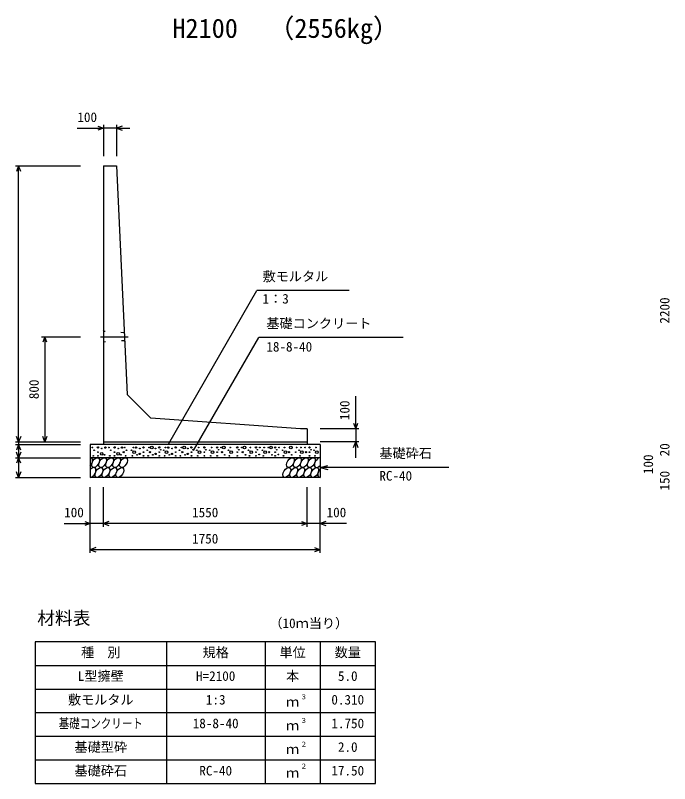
# Model space of a CAD drawing. Units: millimetres, scale not verified. Extents: x -67200 to 67200, y -23760 to 23760.
# Drawn here: x 39693 to 44673, y 2994 to 8840 of the extents above; entities that cross this region are included whole.
import ezdxf
from ezdxf.enums import TextEntityAlignment as Align

# ---------------------------------------------------------------- set-up
doc = ezdxf.new("R2010")
doc.units = ezdxf.units.MM
doc.header["$LTSCALE"] = 80
doc.linetypes.add('CHAIN1', pattern=[8, 5, -1, 1, -1])
doc.linetypes.add('DOTTED', pattern=[1.75, 0.25, -1.5])
for name, color, linetype, lineweight in [('0-0_CENTER', 7, 'CHAIN1', 25), ('0-1_DIM', 7, 'Continuous', 25), ('0-3_HATCH', 6, 'Continuous', 25), ('0-4_HYO', 3, 'Continuous', 25), ('0-5_HYO2', 4, 'Continuous', 25), ('0-6_OUTLINE', 1, 'Continuous', 25), ('0-7_OUTLINE2', 4, 'DOTTED', 25), ('0-8_TXT', 7, 'Continuous', 25)]:
    doc.layers.add(name, color=color, linetype=linetype, lineweight=lineweight)
doc.styles.add('ＭＳ ゴシック', font='')
doc.styles.get('ＭＳ ゴシック').set_extended_font_data('MS Gothic')

msp = doc.modelspace()

# ---------------------------------------------------------------- linework, layer by layer
at = {"layer": '0-0_CENTER'}
msp.add_line((40340.99, 6394.21), (40550.51, 6394.21), dxfattribs=at)
at = {"layer": '0-1_DIM'}
for p, q in [((40164.21, 7981.1), (40363.75, 7981.1)), ((40363.75, 8006.1), (40363.75, 7769.21)), ((40463.75, 7981.1), (40363.75, 7981.1)), ((40463.75, 8006.1), (40463.75, 7769.21)), ((40463.75, 7981.1), (40563.75, 7981.1)), ((39693.04, 7694.21), (40188.04, 7694.21)), ((39718.04, 5594.21), (39718.04, 7694.21)), ((40860.18, 5582.31), (41531.45, 6744.99)), ((42233.87, 6744.99), (41531.45, 6744.99)), ((39893.04, 6394.21), (40188.04, 6394.21)), ((39918.04, 6394.21), (39918.04, 5594.21)), ((41049.66, 5527.92), (41545.93, 6387.48)), ((42645.47, 6387.48), (41545.93, 6387.48)), ((42283.04, 5694.21), (42283.04, 5941.9)), ((42308.04, 5694.21), (42013.04, 5694.21)), ((42283.04, 5694.21), (42283.04, 5594.21)), ((39693.04, 5594.21), (40188.04, 5594.21)), ((39693.04, 5574.21), (40188.04, 5574.21)), ((39718.04, 5594.21), (39718.04, 5574.21)), ((39718.04, 5574.21), (39718.04, 5474.21)), ((42308.04, 5594.21), (42013.04, 5594.21)), ((42283.04, 5474.21), (42283.04, 5594.21)), ((39693.04, 5474.21), (40188.04, 5474.21)), ((39718.04, 5474.21), (39718.04, 5324.21)), ((42013.04, 5399.21), (42070.99, 5414.74)), ((42993.36, 5399.21), (42013.04, 5399.21)), ((42013.04, 5399.21), (42070.99, 5383.68)), ((39693.04, 5324.21), (40188.04, 5324.21)), ((40263.04, 4749.21), (40263.04, 5249.21)), ((40363.04, 4949.21), (40363.04, 5249.21)), ((41913.04, 4949.21), (41913.04, 5249.21)), ((41913.04, 4949.21), (41913.04, 5249.21)), ((42013.04, 4749.21), (42013.04, 5249.21)), ((40063.49, 4974.21), (40263.04, 4974.21)), ((40363.04, 4974.21), (40263.04, 4974.21)), ((41913.04, 4974.21), (40363.04, 4974.21)), ((42013.04, 4974.21), (41913.04, 4974.21)), ((42212.58, 4974.21), (42013.04, 4974.21)), ((42013.04, 4774.21), (40263.04, 4774.21))]:
    msp.add_line(p, q, dxfattribs=at)
for points in [[(40321.46, 7996.49), (40363.75, 7981.1), (40321.46, 7965.71)], [(40506.04, 7996.49), (40463.75, 7981.1), (40506.04, 7965.71)], [(39733.43, 7651.92), (39718.04, 7694.21), (39702.64, 7651.92)], [(39933.43, 6351.92), (39918.04, 6394.21), (39902.64, 6351.92)], [(42267.64, 5736.49), (42283.04, 5694.21), (42298.43, 5736.49)], [(39733.43, 5636.49), (39718.04, 5594.21), (39702.64, 5636.49)], [(39933.43, 5636.49), (39918.04, 5594.21), (39902.64, 5636.49)], [(39733.43, 5531.92), (39718.04, 5574.21), (39702.64, 5531.92)], [(42267.64, 5551.92), (42283.04, 5594.21), (42298.43, 5551.92)], [(39733.43, 5516.49), (39718.04, 5474.21), (39702.64, 5516.49)], [(39733.43, 5431.92), (39718.04, 5474.21), (39702.64, 5431.92)], [(39733.43, 5366.49), (39718.04, 5324.21), (39702.64, 5366.49)], [(40220.75, 4989.6), (40263.04, 4974.21), (40220.75, 4958.82)], [(40405.32, 4989.6), (40363.04, 4974.21), (40405.32, 4958.82)], [(41870.75, 4989.6), (41913.04, 4974.21), (41870.75, 4958.82)], [(42055.32, 4989.6), (42013.04, 4974.21), (42055.32, 4958.82)], [(40305.32, 4789.6), (40263.04, 4774.21), (40305.32, 4758.82)], [(41970.75, 4789.6), (42013.04, 4774.21), (41970.75, 4758.82)]]:
    msp.add_lwpolyline(points, dxfattribs=at)
at = {"layer": '0-3_HATCH'}
for centre, radius in [((40279, 5551.38), 2.5), ((40321.9, 5552.26), 5), ((40377.97, 5551.38), 5), ((40405.11, 5551.38), 2.5), ((40448, 5552.26), 5), ((40504.08, 5551.38), 5), ((40525.11, 5551.38), 2.5), ((40590.96, 5551.38), 2.5), ((40611.99, 5551.38), 5), ((40668.07, 5552.26), 5), ((40710.96, 5551.38), 2.5), ((40731.99, 5551.38), 10), ((40788.07, 5552.26), 5), ((40836.19, 5551.38), 2.5), ((40857.22, 5551.38), 5), ((40913.29, 5552.26), 5), ((40956.19, 5551.38), 2.5), ((40977.22, 5551.38), 10), ((41033.29, 5552.26), 5), ((41088.11, 5551.38), 2.5), ((41131.73, 5552.26), 5), ((41186.55, 5551.38), 2.5), ((41228.72, 5552.26), 5), ((41258.42, 5551.38), 2.5), ((41279.45, 5551.38), 10), ((41328.82, 5551.38), 2.5), ((41382.12, 5552.26), 5), ((41416.08, 5551.38), 2.5), ((41437.11, 5551.38), 10), ((41481.8, 5551.38), 2.5), ((41523.97, 5552.26), 5), ((41553.67, 5551.38), 2.5), ((41586.92, 5551.38), 2.5), ((41617.71, 5551.38), 2.5), ((41638.74, 5551.38), 10), ((41670.51, 5552.26), 5), ((41700.2, 5551.38), 2.5), ((41741.22, 5551.38), 2.5), ((41789.38, 5551.38), 10), ((41833.46, 5551.38), 2.5), ((41866.72, 5551.38), 2.5), ((41897.5, 5551.38), 2.5), ((41931.91, 5552.26), 5), ((41980.39, 5551.38), 2.5), ((40293.02, 5530.37), 2.5), ((40321.9, 5516.37), 2.5), ((40349.94, 5503.23), 10), ((40349.94, 5544.38), 2.5), ((40370.96, 5496.23), 2.5), ((40419.13, 5530.37), 2.5), ((40448, 5516.37), 2.5), ((40476.04, 5503.23), 10), ((40476.04, 5544.38), 2.5), ((40497.07, 5496.23), 2.5), ((40518.1, 5516.37), 5), ((40539.13, 5530.37), 2.5), ((40576.94, 5530.37), 2.5), ((40597.97, 5516.37), 10), ((40619, 5496.23), 2.5), ((40640.03, 5503.23), 5), ((40640.03, 5544.38), 2.5), ((40668.07, 5516.37), 2.5), ((40696.94, 5530.37), 2.5), ((40717.97, 5516.37), 5), ((40739, 5496.23), 2.5), ((40760.03, 5503.23), 5), ((40760.03, 5544.38), 2.5), ((40788.07, 5516.37), 2.5), ((40799.41, 5534.69), 2.5), ((40822.17, 5530.37), 2.5), ((40843.2, 5516.37), 10), ((40864.23, 5496.23), 2.5), ((40885.25, 5503.23), 5), ((40885.25, 5544.38), 2.5), ((40913.29, 5516.37), 2.5), ((40942.17, 5530.37), 2.5), ((40963.2, 5516.37), 5), ((40984.23, 5496.23), 2.5), ((41005.25, 5503.23), 5), ((41005.25, 5544.38), 2.5), ((41033.29, 5516.37), 2.5), ((41044.63, 5534.69), 2.5), ((41074.09, 5530.37), 2.5), ((41095.12, 5516.37), 10), ((41131.73, 5516.37), 2.5), ((41143.07, 5534.69), 2.5), ((41172.53, 5530.37), 2.5), ((41193.56, 5516.37), 10), ((41228.72, 5516.37), 2.5), ((41240.06, 5534.69), 2.5), ((41265.43, 5516.37), 5), ((41286.46, 5496.23), 2.5), ((41314.8, 5530.37), 2.5), ((41335.83, 5516.37), 10), ((41382.12, 5516.37), 2.5), ((41393.45, 5534.69), 2.5), ((41423.09, 5516.37), 5), ((41444.12, 5496.23), 2.5), ((41467.78, 5530.37), 2.5), ((41488.81, 5516.37), 10), ((41523.97, 5516.37), 2.5), ((41535.31, 5534.69), 2.5), ((41548.63, 5498.02), 2.5), ((41572.9, 5530.37), 2.5), ((41593.93, 5516.37), 10), ((41624.72, 5516.37), 5), ((41645.75, 5496.23), 2.5), ((41670.51, 5516.37), 2.5), ((41681.85, 5534.69), 2.5), ((41695.16, 5498.02), 2.5), ((41727.2, 5530.37), 2.5), ((41748.23, 5516.37), 10), ((41775.36, 5516.37), 5), ((41796.38, 5496.23), 2.5), ((41827.03, 5516.37), 2.5), ((41852.7, 5530.37), 2.5), ((41873.73, 5516.37), 10), ((41904.51, 5516.37), 5), ((41931.91, 5516.37), 2.5), ((41943.25, 5534.69), 2.5), ((41966.37, 5530.37), 2.5), ((41987.4, 5516.37), 10), ((40286.01, 5488.35), 2.5), ((40321.9, 5488.35), 2.5), ((40412.12, 5488.35), 2.5), ((40448, 5488.35), 2.5), ((40532.12, 5488.35), 2.5), ((40583.95, 5488.35), 2.5), ((40668.07, 5488.35), 2.5), ((40703.95, 5488.35), 2.5), ((40788.07, 5488.35), 2.5), ((40829.18, 5488.35), 2.5), ((40913.29, 5488.35), 2.5), ((40949.18, 5488.35), 2.5), ((41033.29, 5488.35), 2.5), ((41081.1, 5488.35), 2.5), ((41131.73, 5488.35), 2.5), ((41179.54, 5488.35), 2.5), ((41228.72, 5488.35), 2.5), ((41321.81, 5488.35), 2.5), ((41382.12, 5488.35), 2.5), ((41474.79, 5488.35), 2.5), ((41523.97, 5488.35), 2.5), ((41579.91, 5488.35), 2.5), ((41670.51, 5488.35), 2.5), ((41734.21, 5488.35), 2.5), ((41859.71, 5488.35), 2.5), ((41931.91, 5488.35), 2.5), ((41973.38, 5488.35), 2.5)]:
    msp.add_circle(centre, radius, dxfattribs=at)
for centre, start_param, end_param in [((40250.67, 5436.7), 4.385593, 6.6745444), ((41999.18, 5436.7), 0.3357715, 4.4411806), ((40275.99, 5361.71), 3.5111464, 7.548991), ((42024.5, 5361.71), 1.2110787, 3.5658734)]:
    msp.add_ellipse(centre, major_axis=(21.81, 35.31), ratio=0.5792, start_param=start_param, end_param=end_param, dxfattribs=at)
for centre in [(40303.88, 5436.7), (40357.09, 5436.7), (40410.3, 5436.7), (40463.51, 5436.7), (40516.72, 5436.7), (41786.34, 5436.7), (41839.55, 5436.7), (41892.76, 5436.7), (41945.97, 5436.7), (40329.2, 5361.71), (40382.41, 5361.71), (40435.62, 5361.71), (40488.83, 5361.71), (41758.45, 5361.71), (41811.66, 5361.71), (41864.87, 5361.71), (41918.08, 5361.71), (41971.29, 5361.71)]:
    msp.add_ellipse(centre, major_axis=(21.81, 35.31), ratio=0.5792, dxfattribs=at)
at = {"layer": '0-4_HYO'}
for p, q in [((40843.04, 4074.21), (40843.04, 2994.21)), ((41593.04, 4074.21), (41593.04, 2994.21)), ((42013.04, 4074.21), (42013.04, 2994.21)), ((39843.04, 3894.21), (42433.04, 3894.21))]:
    msp.add_line(p, q, dxfattribs=at)
msp.add_lwpolyline([(39843.04, 2994.21), (42433.04, 2994.21), (42433.04, 4074.21), (39843.04, 4074.21)], close=True, dxfattribs=at)
at = {"layer": '0-5_HYO2'}
for p, q in [((39843.04, 3714.21), (42433.04, 3714.21)), ((39843.04, 3534.21), (42433.04, 3534.21)), ((39843.04, 3354.21), (42433.04, 3354.21)), ((39843.04, 3174.21), (42433.04, 3174.21))]:
    msp.add_line(p, q, dxfattribs=at)
at = {"layer": '0-6_OUTLINE'}
for p, q in [((40363.04, 7694.21), (40363.04, 5574.21)), ((40363.04, 7694.21), (40463.04, 7694.21)), ((40463.04, 7694.21), (40543.04, 5954.21)), ((41913.04, 5694.21), (41863.04, 5694.21)), ((41913.04, 5694.21), (41913.04, 5574.21)), ((40363.04, 5594.21), (41913.04, 5594.21)), ((42013.04, 5574.21), (42013.04, 5324.21)), ((42013.04, 5474.21), (40263.04, 5474.21)), ((42013.04, 5324.21), (40263.04, 5324.21))]:
    msp.add_line(p, q, dxfattribs=at)
for points in [[(41863.04, 5694.21), (40723.04, 5774.21), (40543.04, 5954.21)], [(42013.04, 5574.21), (40263.04, 5574.21), (40263.04, 5324.21)]]:
    msp.add_lwpolyline(points, dxfattribs=at)
at = {"layer": '0-7_OUTLINE2'}
for p, q in [((40367.54, 6434.21), (40363.04, 6438.71)), ((40363.04, 6349.71), (40367.54, 6354.21))]:
    msp.add_line(p, q, dxfattribs=at)
for points in [[(40521.22, 6428.71), (40516.92, 6424.21), (40367.54, 6434.21)], [(40524.39, 6359.71), (40519.68, 6364.21), (40367.54, 6354.21)]]:
    msp.add_lwpolyline(points, dxfattribs=at)

# ---------------------------------------------------------------- texts
at = {"layer": '0-1_DIM', "style": 'ＭＳ ゴシック'}
for s, p in [('100', (40165.11, 8006.1)), ('敷モルタル', (41574.3, 6794.99)), ('1：3', (41574.3, 6624.87)), ('基礎コンクリート', (41603.19, 6437.48)), ('18-8-40', (41603.19, 6259.85)), ('基礎砕石', (42463.29, 5449.21)), ('RC-40', (42463.29, 5277.83)), ('100', (40064.4, 4999.21)), ('1550', (41038.04, 4999.21)), ('100', (42061.68, 4999.21)), ('1750', (41038.04, 4799.21))]:
    msp.add_text(s, height=73.31, dxfattribs=at).set_placement(p, align=Align.BOTTOM_LEFT)
for s, p in [('2200', (44693.39, 6494.21)), ('800', (39893.04, 5919.21)), ('100', (42258.04, 5759.85)), ('20', (44693.39, 5484.27)), ('100', (44568.39, 5349.21)), ('150', (44693.39, 5224.21))]:
    msp.add_text(s, height=73.31, rotation=90, dxfattribs=at).set_placement(p, align=Align.BOTTOM_LEFT)
at = {"layer": '0-8_TXT', "style": 'ＭＳ ゴシック'}
for s, height, p in [('（2556kg）', 146.6, (41616.65, 8624.45)), ('H2100', 146.6, (40888.04, 8624.45)), ('材料表', 98.97, (39859.7, 4174.21)), ('（10ｍ当り）', 73.31, (41626.37, 4155.87)), ('種\u3000別', 73.31, (40193.04, 3934.21)), ('規格', 73.31, (41118.04, 3934.21)), ('単位', 73.31, (41703.04, 3934.21)), ('数量', 73.31, (42123.04, 3934.21)), ('L型擁壁', 73.31, (40168.04, 3754.21)), ('本', 73.31, (41753.04, 3754.21)), ('H=2100', 73.31, (41068.04, 3754.21)), ('5.0', 73.31, (42148.04, 3754.21)), ('敷モルタル', 73.31, (40093.04, 3574.21)), ('1:3', 73.31, (41143.04, 3574.21)), ('ｍ', 73.31, (41753.04, 3557.54)), ('３', 36.66, (41862.27, 3624.82)), ('0.310', 73.31, (42098.04, 3574.21)), ('18-8-40', 73.31, (41043.04, 3394.21)), ('ｍ', 73.31, (41753.04, 3377.54)), ('３', 36.66, (41862.27, 3444.82)), ('1.750', 73.31, (42098.04, 3394.21)), ('基礎型砕', 73.31, (40143.04, 3214.21)), ('ｍ', 73.31, (41753.04, 3197.54)), ('２', 36.66, (41862.27, 3264.82)), ('2.0', 73.31, (42148.04, 3214.21)), ('基礎砕石', 73.31, (40143.04, 3034.21)), ('RC-40', 73.31, (41093.04, 3034.21)), ('２', 36.66, (41862.27, 3098.15)), ('17.50', 73.31, (42098.04, 3034.21)), ('ｍ', 73.31, (41753.04, 3017.54))]:
    msp.add_text(s, height=height, dxfattribs=at).set_placement(p, align=Align.BOTTOM_LEFT)
at = {"layer": '0-8_TXT', "style": 'ＭＳ ゴシック', "width": 0.8}
msp.add_text('基礎コンクリート', height=73.31, dxfattribs=at).set_placement((40023.04, 3394.21), align=Align.BOTTOM_LEFT)

doc.saveas('drawing.dxf')
